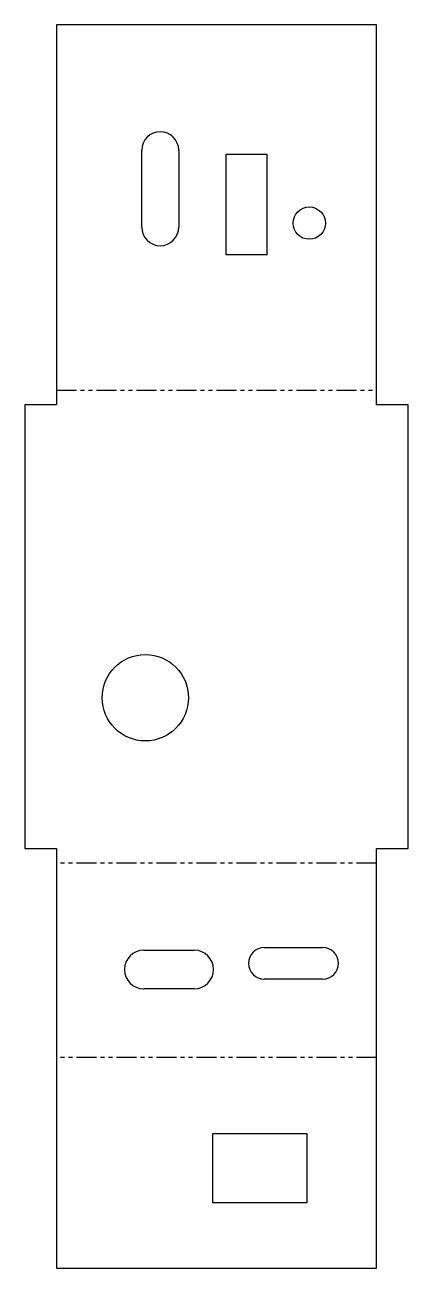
# Model space of a CAD drawing. Header units: millimetres. Extents: x 0 to 61, y -67 to 130.
import ezdxf

# ---------------------------------------------------------------- set-up
doc = ezdxf.new("R2010")
doc.units = ezdxf.units.MM
doc.linetypes.add('PHANTOM', pattern=[6.35, 3.175, -0.635, 0.635, -0.635, 0.635, -0.635])
doc.layers.add('BEND', color=7, linetype='Continuous')
doc.layers.add('CUT', color=7, linetype='Continuous')

msp = doc.modelspace()

# ---------------------------------------------------------------- linework, layer by layer
at = {"layer": 'BEND', "color": 1, "linetype": 'PHANTOM'}
for p, q in [((5, 72.59), (55.8, 72.59)), ((55.8, -2.36), (5, -2.36)), ((55.8, -33.12), (5, -33.12))]:
    msp.add_line(p, q, dxfattribs=at)
at = {"layer": 'CUT'}
for p, q in [((55.8, 130.46), (5, 130.46)), ((5, 130.46), (5, 70.24)), ((55.8, 70.24), (55.8, 130.46)), ((18.55, 98.4), (18.55, 110.59)), ((24.4, 110.59), (24.4, 98.4)), ((31.96, 94.04), (31.96, 109.96)), ((31.96, 109.96), (38.4, 109.96)), ((38.4, 109.96), (38.4, 94.04)), ((38.4, 94.04), (31.96, 94.04)), ((5, 70.24), (0, 70.24)), ((0, 70.24), (0, 0)), ((60.8, 70.24), (55.8, 70.24)), ((60.8, 0), (60.8, 70.24)), ((0, 0), (5, 0)), ((5, 0), (5, -66.5)), ((55.8, -66.5), (55.8, 0)), ((55.8, 0), (60.8, 0)), ((37.97, -15.71), (47.23, -15.71)), ((18.85, -16.14), (26.88, -16.14)), ((47.23, -20.72), (37.97, -20.72)), ((26.88, -22.23), (18.85, -22.23)), ((29.81, -56.14), (29.81, -45.17)), ((29.81, -45.17), (44.74, -45.17)), ((44.74, -45.17), (44.74, -56.14)), ((44.74, -56.14), (29.81, -56.14)), ((5, -66.5), (55.8, -66.5))]:
    msp.add_line(p, q, dxfattribs=at)
for centre, radius in [((45.12, 99.05), 2.56), ((19.12, 23.86), 6.84)]:
    msp.add_circle(centre, radius, dxfattribs=at)
for centre, radius, start, end in [((21.48, 110.59), 2.93, 0, 180), ((21.48, 98.4), 2.93, 180, 0), ((37.97, -18.22), 2.5, 90, -90), ((47.23, -18.22), 2.5, -90, 90), ((18.85, -19.19), 3.05, 90, -90), ((26.88, -19.19), 3.05, -90, 90)]:
    msp.add_arc(centre, radius, start, end, dxfattribs=at)

doc.saveas('drawing.dxf')
